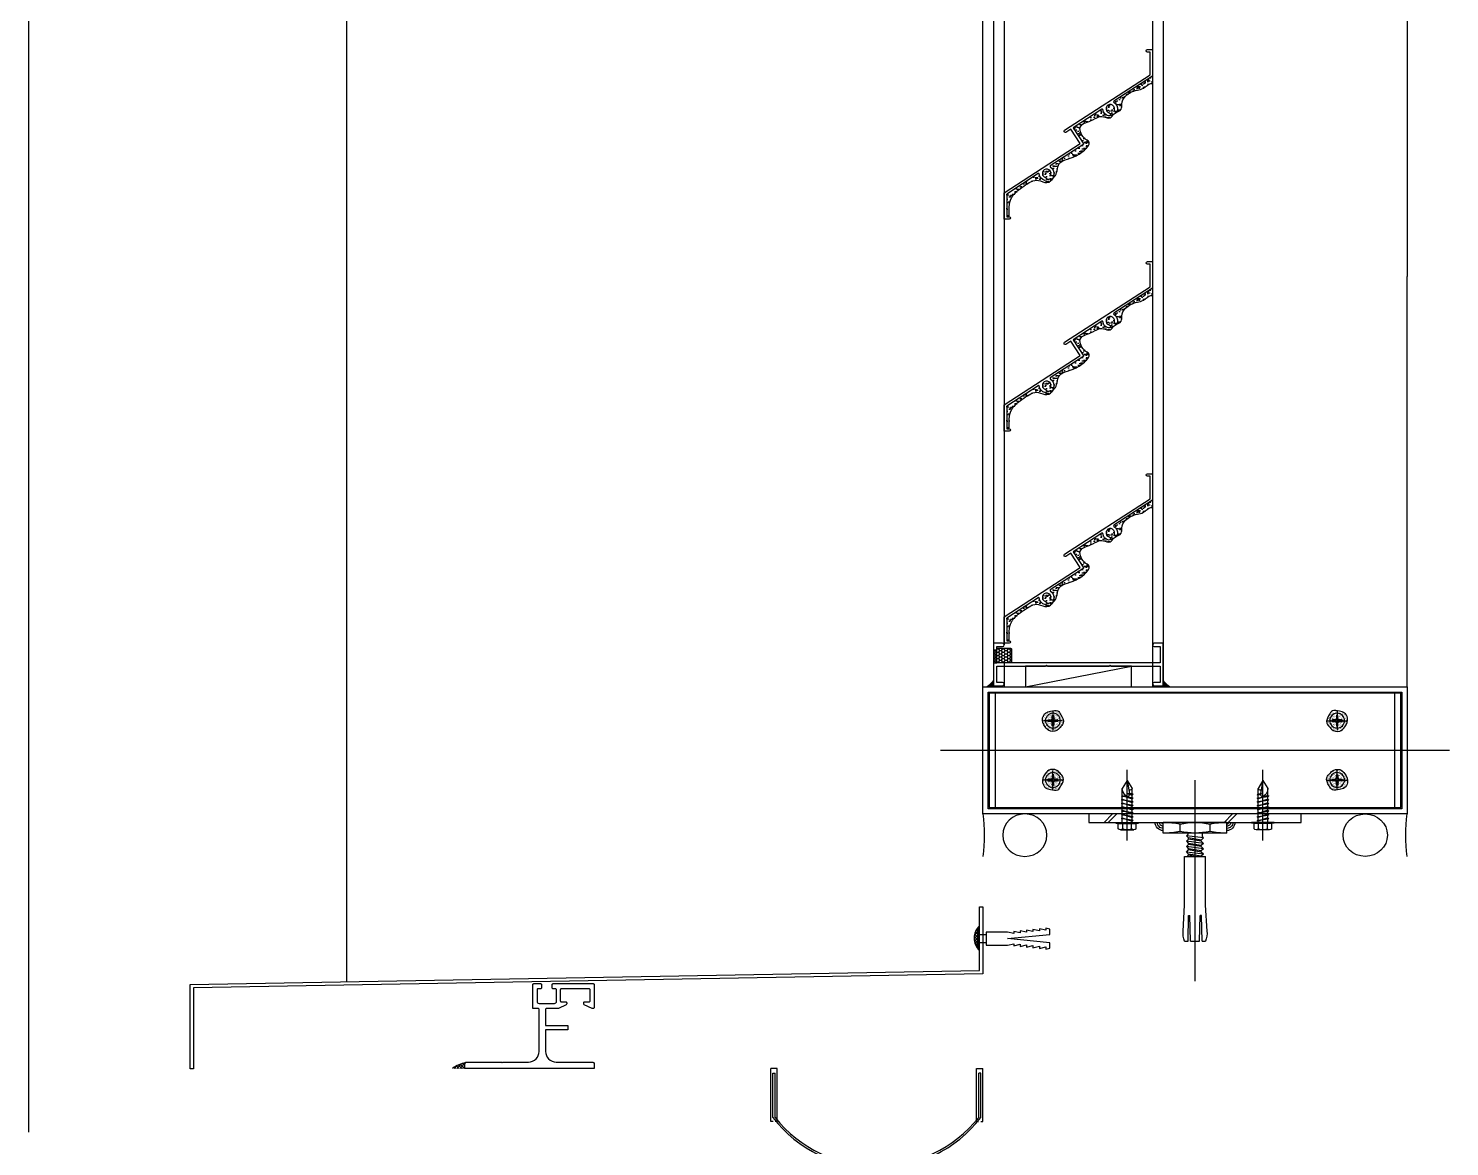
# Model space of a CAD drawing. Header units: millimetres. Extents: x 19868 to 801382, y -4805 to 85279.
# Drawn here: x 327538 to 328208, y 47542 to 48069 of the extents above; entities that cross this region are included whole.
import ezdxf

# ---------------------------------------------------------------- set-up
doc = ezdxf.new("R2010")
doc.units = ezdxf.units.MM
doc.header["$LTSCALE"] = 250
for name, color, linetype in [('0BLT', 6, 'Continuous'), ('A-ELE-8', 8, 'Continuous'), ('A-ETC', 8, 'Continuous'), ('A-ETC-8', 8, 'Continuous'), ('A-HAT-8', 7, 'Continuous'), ('ALUM', 4, 'Continuous'), ('ejc', 4, 'Continuous'), ('INSUL', 8, 'Continuous')]:
    doc.layers.add(name, color=color, linetype=linetype)

# ---------------------------------------------------------------- blocks, each defined once
blk = doc.blocks.new('wer')
at = {"layer": '0BLT'}
for p, q in [((36921.21, 13148.38), (36921.21, 13151.58)), ((36925.21, 13151.58), (36925.21, 13148.38))]:
    blk.add_line(p, q, dxfattribs=at)
for points in [[(36919.21, 13151.58), (36927.21, 13151.58), (36927.21, 13152.31), (36919.21, 13152.31)], [(36920.11, 13138.38), (36920.81, 13135.38), (36919.8, 13135.38), (36920.51, 13132.38), (36919.5, 13132.38), (36920.21, 13129.38), (36919.2, 13129.38), (36919.91, 13126.38), (36918.9, 13126.38), (36919.6, 13123.38), (36918.6, 13123.38), (36919.3, 13120.38), (36918.3, 13120.38), (36918.77, 13118.38), (36921.19, 13118.38), (36923.21, 13138.38), (36925.22, 13118.38), (36927.64, 13118.38), (36928.11, 13120.38), (36927.11, 13120.38), (36927.81, 13123.38), (36926.81, 13123.38), (36927.51, 13126.38), (36926.51, 13126.38), (36927.21, 13129.38), (36926.2, 13129.38), (36926.91, 13132.38), (36925.9, 13132.38), (36926.61, 13135.38), (36925.6, 13135.38), (36926.31, 13138.38), (36926.31, 13148.38), (36920.11, 13148.38)]]:
    blk.add_lwpolyline(points, close=True, dxfattribs=at)
blk = doc.blocks.new('EJ-2')
at = {"layer": 'A-HAT-8'}
h = blk.add_hatch(dxfattribs=at)
h.set_pattern_fill('ANSI37', color=256, scale=0.3)
h.set_pattern_definition([(45, (-28142.0683, -26923.9524), (-0.67351921, 0.67351921), []), (135, (-28142.0683, -26923.9524), (-0.67351921, -0.67351921), [])])
h.paths.add_polyline_path([(97.67, 65.21), (98.4, 65.21), (98.4, 67.17, 0.445717), (98.4, 55.71), (98.4, 57.21), (97.67, 57.21)])
h = blk.add_hatch(dxfattribs=at)
h.set_pattern_fill('ANSI37', color=256, scale=0.3)
h.set_pattern_definition([(45, (-28123.9818, -26923.9524), (-0.67351921, 0.67351921), []), (135, (-28123.9818, -26923.9524), (-0.67351921, -0.67351921), [])])
h.paths.add_polyline_path([(-144.24, 2, -0.198911), (-143.94, 2.71, 0.131587), (-150, 0), (-144.24, 0)])
at = {"layer": 'A-ETC', "color": 4}
for p, q in [((0, -25.1), (0, 0)), ((3, 0), (0, 0)), ((3, -25.1), (3, 0)), ((97, -25.1), (97, 0)), ((97, 0), (100, 0)), ((100, -25.1), (100, 0)), ((1, -2.26), (2, -2.26)), ((1, -23.2), (1, -2.26)), ((2, -23.2), (2, -2.26)), ((98, -23.2), (98, -2.26)), ((99, -2.26), (98, -2.26)), ((99, -23.2), (99, -2.26)), ((1.04, -25.1), (0, -25.1)), ((3, -25.1), (2.04, -25.1)), ((97, -25.1), (97.96, -25.1)), ((98.96, -25.1), (100, -25.1))]:
    blk.add_line(p, q, dxfattribs=at)
for centre, radius, start, end in [((50, 14.82), 62.02, 217.80915, 322.19085), ((50, 15.39), 61.59, 218.79562, 321.20438)]:
    blk.add_arc(centre, radius, start, end, dxfattribs=at)
at = {"layer": 'ALUM'}
blk.add_lwpolyline([(-144.24, 0), (-144.24, 2, -0.414209), (-143.24, 3), (-127.03, 3), (-126.73, 2.7), (-126.43, 3), (-114.23, 3, 0.414214), (-109.23, 8), (-109.23, 27.79, 0.414214), (-109.73, 28.29), (-112.23, 28.29), (-112.23, 39.5, -0.414214), (-111.73, 40), (-108.63, 40, -0.414214), (-108.13, 39.5), (-108.13, 38, -0.414214), (-108.63, 37.5), (-109.73, 37.5, 0.414214), (-110.23, 37), (-110.23, 31.69, 0.414214), (-109.23, 30.69), (-102.03, 30.69, 0.414214), (-101.03, 31.69), (-101.03, 37, 0.414214), (-101.53, 37.5), (-102.63, 37.5, -0.414214), (-103.13, 38), (-103.13, 39.5, -0.414214), (-102.63, 40), (-83.72, 40, -0.414214), (-83.22, 39.5), (-83.22, 28.79, -0.414214), (-83.72, 28.29), (-84.28, 28.29), (-87.94, 30.05, -0.288209), (-88.23, 30.5), (-88.23, 30.9, -0.414214), (-87.73, 31.4), (-85.7, 31.4, 0.414214), (-85.2, 31.9), (-85.2, 37, 0.414214), (-85.7, 37.5), (-98.75, 37.5, 0.414214), (-99.25, 37), (-99.25, 31.9, 0.414214), (-98.75, 31.4), (-96.73, 31.4, -0.414214), (-96.23, 30.9), (-96.23, 30.5, -0.288209), (-96.51, 30.05), (-100.17, 28.29), (-105.71, 28.29, 0.414214), (-106.21, 27.79), (-106.21, 20.24), (-95.72, 20.24), (-95.72, 18.24), (-106.21, 18.24), (-106.21, 8, 0.414214), (-101.21, 3), (-84.24, 3, -0.414214), (-83.24, 2), (-83.24, 0), (-144.24, 0)], format="xyb", close=True, dxfattribs=at)
at = {"layer": 'ejc'}
blk.add_lwpolyline([(100, 76.21), (100, 44.61), (-272.18, 38.04), (-272.18, -0.13), (-273.78, -0.13), (-273.78, 39.62), (98.4, 46.21), (98.4, 76.21)], close=True, dxfattribs=at)
for centre, radius, start, end in [((103.55, 61.44), 7.71, 131.95334, 228.04666), ((-141.92, -9.95), 12.82, 99.08948, 129.07481)]:
    blk.add_arc(centre, radius, start, end, dxfattribs=at)
at = {"rotation": 90}
blk.add_blockref('wer', (13249.98, -36861.99), dxfattribs=at)
blk = doc.blocks.new('그릴_3.8')
at = {"layer": 'A-ETC-8'}
h = blk.add_hatch(dxfattribs=at)
h.set_pattern_fill('JIS_LC_20A', color=256, scale=2, angle=270)
h.set_pattern_definition([(315, (-3243.713, 12976.746), (28.28427, 28.28427), []), (315, (-3243.713, 12974.746), (28.28427, 28.28427), [])])
h.paths.add_polyline_path([(-50, 16), (-150, 16), (-150, 20), (-50, 20)])
at = {"layer": 'INSUL'}
h = blk.add_hatch(dxfattribs=at)
h.set_pattern_fill('AR-SAND', color=256, scale=0.05)
h.set_pattern_definition([(37.5, (-44927.3643, 114234.0197), (-0.080001565, 2.447066187), [0, -1.9304, 0, -2.159, 0, -2.06375]), (7.5, (-44927.3643, 114234.0197), (2.24761642, 3.5841255), [0, -1.0414, 0, -1.7399, 0, -0.66675]), (327.5, (-44928.9264, 114234.0197), (3.95496185, 0.007185923), [0, -0.635, 0, -2.286, 0, -2.9845]), (317.5, (-44928.9264, 114234.0197), (3.81778226, 1.11464662), [0, -0.3175, 0, -1.4986, 0, -1.7145])])
edge = h.paths.add_edge_path()
edge.add_arc((-61.92, 355.9), 0.3, 300.42503, 417, ccw=False)
edge.add_arc((-60, 352.63), 3.5, 480.42503, 551.17338)
edge.add_arc((-62.7, 352.09), 0.75, 191.17338, 371.17338)
edge.add_arc((-60, 352.63), 2, -77.17338, 191.17338, ccw=False)
edge.add_arc((-59.39, 349.95), 0.75, 462.82662, 642.82662)
edge.add_arc((-60, 352.63), 3.5, 282.82662, 353.57497)
edge.add_arc((-56.22, 352.2), 0.3, 417, 533.57497, ccw=False)
edge.add_line((-56.06, 352.45), (-42.49, 343.64))
edge.add_line((-42.49, 343.64), (-47.51, 335.93))
edge.add_line((-47.51, 335.93), (-31.76, 325.7))
edge.add_arc((-31.92, 325.45), 0.3, 300.42503, 417, ccw=False)
edge.add_arc((-30, 322.17), 3.5, 480.42503, 551.17338)
edge.add_arc((-32.7, 321.64), 0.75, 191.17338, 371.17338)
edge.add_arc((-30, 322.17), 2, -77.17338, 191.17338, ccw=False)
edge.add_arc((-29.39, 319.49), 0.75, 462.82662, 642.82662)
edge.add_arc((-30, 322.17), 3.5, 282.82662, 353.57497)
edge.add_arc((-26.22, 321.75), 0.3, 417, 533.57497, ccw=False)
edge.add_line((-26.06, 322), (-11.2, 312.35))
edge.add_line((-11.2, 312.35), (-11.2, 301.7))
edge.add_line((-11.2, 301.7), (-12.4, 301.7))
edge.add_spline(control_points=[(-12.4, 301.7), (-12.28, 304.67), (-12.02, 311.09), (-19.01, 315.83), (-25.03, 320.2), (-30.14, 316.81), (-33.32, 319.7), (-35.07, 322.59), (-35.42, 328.6), (-43.43, 328.5), (-52.13, 336.34), (-46.87, 338.92), (-43.81, 345.38), (-51.52, 346.59), (-55.61, 350.04), (-59.97, 347.2), (-61.86, 351), (-65.72, 351.6), (-65.16, 355.57), (-67.33, 359.47), (-71.68, 361.33), (-76.18, 361.95), (-78.01, 364.66), (-79.73, 364.56), (-80, 364.54)], knot_values=[0, 0, 0, 0, 8.903403, 16.972588, 24.386558, 28.464058, 32.376054, 35.250962, 38.890173, 48.28531, 57.322987, 58.527761, 64.920636, 71.793865, 76.258779, 80.217284, 83.010925, 86.979037, 89.314988, 93.488168, 99.635723, 102.710115, 106.902697, 107.715399, 107.715399, 107.715399, 107.715399], degree=3, periodic=0)
edge.add_line((-80, 364.54), (-80, 368))
edge.add_line((-80, 368), (-61.76, 356.16))
h = blk.add_hatch(dxfattribs=at)
h.set_pattern_fill('AR-SAND', color=256, scale=0.05)
h.set_pattern_definition([(37.5, (-44927.3643, 114134.0197), (-0.080001565, 2.447066187), [0, -1.9304, 0, -2.159, 0, -2.06375]), (7.5, (-44927.3643, 114134.0197), (2.24761642, 3.5841255), [0, -1.0414, 0, -1.7399, 0, -0.66675]), (327.5, (-44928.9264, 114134.0197), (3.95496185, 0.007185923), [0, -0.635, 0, -2.286, 0, -2.9845]), (317.5, (-44928.9264, 114134.0197), (3.81778226, 1.11464662), [0, -0.3175, 0, -1.4986, 0, -1.7145])])
edge = h.paths.add_edge_path()
edge.add_arc((-61.92, 255.9), 0.3, 300.42503, 417, ccw=False)
edge.add_arc((-60, 252.63), 3.5, 480.42503, 551.17338)
edge.add_arc((-62.7, 252.09), 0.75, 191.17338, 371.17338)
edge.add_arc((-60, 252.63), 2, -77.17338, 191.17338, ccw=False)
edge.add_arc((-59.39, 249.95), 0.75, 462.82662, 642.82662)
edge.add_arc((-60, 252.63), 3.5, 282.82662, 353.57497)
edge.add_arc((-56.22, 252.2), 0.3, 417, 533.57497, ccw=False)
edge.add_line((-56.06, 252.45), (-42.49, 243.64))
edge.add_line((-42.49, 243.64), (-47.51, 235.93))
edge.add_line((-47.51, 235.93), (-31.76, 225.7))
edge.add_arc((-31.92, 225.45), 0.3, 300.42503, 417, ccw=False)
edge.add_arc((-30, 222.17), 3.5, 480.42503, 551.17338)
edge.add_arc((-32.7, 221.64), 0.75, 191.17338, 371.17338)
edge.add_arc((-30, 222.17), 2, -77.17338, 191.17338, ccw=False)
edge.add_arc((-29.39, 219.49), 0.75, 462.82662, 642.82662)
edge.add_arc((-30, 222.17), 3.5, 282.82662, 353.57497)
edge.add_arc((-26.22, 221.75), 0.3, 417, 533.57497, ccw=False)
edge.add_line((-26.06, 222), (-11.2, 212.35))
edge.add_line((-11.2, 212.35), (-11.2, 201.7))
edge.add_line((-11.2, 201.7), (-12.4, 201.7))
edge.add_spline(control_points=[(-12.4, 201.7), (-12.28, 204.67), (-12.02, 211.09), (-19.01, 215.83), (-25.03, 220.2), (-30.14, 216.81), (-33.32, 219.7), (-35.07, 222.59), (-35.42, 228.6), (-43.43, 228.5), (-52.13, 236.34), (-46.87, 238.92), (-43.81, 245.38), (-51.52, 246.59), (-55.61, 250.04), (-59.97, 247.2), (-61.86, 251), (-65.72, 251.6), (-65.16, 255.57), (-67.33, 259.47), (-71.68, 261.33), (-76.18, 261.95), (-78.01, 264.66), (-79.73, 264.56), (-80, 264.54)], knot_values=[0, 0, 0, 0, 8.903403, 16.972588, 24.386558, 28.464058, 32.376054, 35.250962, 38.890173, 48.28531, 57.322987, 58.527761, 64.920636, 71.793865, 76.258779, 80.217284, 83.010925, 86.979037, 89.314988, 93.488168, 99.635723, 102.710115, 106.902697, 107.715399, 107.715399, 107.715399, 107.715399], degree=3, periodic=0)
edge.add_line((-80, 264.54), (-80, 268))
edge.add_line((-80, 268), (-61.76, 256.16))
h = blk.add_hatch(dxfattribs=at)
h.set_pattern_fill('AR-SAND', color=256, scale=0.05)
h.set_pattern_definition([(37.5, (-44927.3643, 114034.0197), (-0.080001565, 2.447066187), [0, -1.9304, 0, -2.159, 0, -2.06375]), (7.5, (-44927.3643, 114034.0197), (2.24761642, 3.5841255), [0, -1.0414, 0, -1.7399, 0, -0.66675]), (327.5, (-44928.9264, 114034.0197), (3.95496185, 0.007185923), [0, -0.635, 0, -2.286, 0, -2.9845]), (317.5, (-44928.9264, 114034.0197), (3.81778226, 1.11464662), [0, -0.3175, 0, -1.4986, 0, -1.7145])])
edge = h.paths.add_edge_path()
edge.add_arc((-61.92, 155.9), 0.3, 300.42503, 417, ccw=False)
edge.add_arc((-60, 152.63), 3.5, 480.42503, 551.17338)
edge.add_arc((-62.7, 152.09), 0.75, 191.17338, 371.17338)
edge.add_arc((-60, 152.63), 2, -77.17338, 191.17338, ccw=False)
edge.add_arc((-59.39, 149.95), 0.75, 462.82662, 642.82662)
edge.add_arc((-60, 152.63), 3.5, 282.82662, 353.57497)
edge.add_arc((-56.22, 152.2), 0.3, 417, 533.57497, ccw=False)
edge.add_line((-56.06, 152.45), (-42.49, 143.64))
edge.add_line((-42.49, 143.64), (-47.51, 135.93))
edge.add_line((-47.51, 135.93), (-31.76, 125.7))
edge.add_arc((-31.92, 125.45), 0.3, 300.42503, 417, ccw=False)
edge.add_arc((-30, 122.17), 3.5, 480.42503, 551.17338)
edge.add_arc((-32.7, 121.64), 0.75, 191.17338, 371.17338)
edge.add_arc((-30, 122.17), 2, -77.17338, 191.17338, ccw=False)
edge.add_arc((-29.39, 119.49), 0.75, 462.82662, 642.82662)
edge.add_arc((-30, 122.17), 3.5, 282.82662, 353.57497)
edge.add_arc((-26.22, 121.75), 0.3, 417, 533.57497, ccw=False)
edge.add_line((-26.06, 122), (-11.2, 112.35))
edge.add_line((-11.2, 112.35), (-11.2, 101.7))
edge.add_line((-11.2, 101.7), (-12.4, 101.7))
edge.add_spline(control_points=[(-12.4, 101.7), (-12.28, 104.67), (-12.02, 111.09), (-19.01, 115.83), (-25.03, 120.2), (-30.14, 116.81), (-33.32, 119.7), (-35.07, 122.59), (-35.42, 128.6), (-43.43, 128.5), (-52.13, 136.34), (-46.87, 138.92), (-43.81, 145.38), (-51.52, 146.59), (-55.61, 150.04), (-59.97, 147.2), (-61.86, 151), (-65.72, 151.6), (-65.16, 155.57), (-67.33, 159.47), (-71.68, 161.33), (-76.18, 161.95), (-78.01, 164.66), (-79.73, 164.56), (-80, 164.54)], knot_values=[0, 0, 0, 0, 8.903403, 16.972588, 24.386558, 28.464058, 32.376054, 35.250962, 38.890173, 48.28531, 57.322987, 58.527761, 64.920636, 71.793865, 76.258779, 80.217284, 83.010925, 86.979037, 89.314988, 93.488168, 99.635723, 102.710115, 106.902697, 107.715399, 107.715399, 107.715399, 107.715399], degree=3, periodic=0)
edge.add_line((-80, 164.54), (-80, 168))
edge.add_line((-80, 168), (-61.76, 156.16))
h = blk.add_hatch(dxfattribs=at)
h.set_pattern_fill('AR-SAND', color=256, scale=0.05)
h.set_pattern_definition([(37.5, (-44927.3643, 114034.0197), (-0.080001565, 2.447066187), [0, -1.9304, 0, -2.159, 0, -2.06375]), (7.5, (-44927.3643, 114034.0197), (2.24761642, 3.5841255), [0, -1.0414, 0, -1.7399, 0, -0.66675]), (327.5, (-44928.9264, 114034.0197), (3.95496185, 0.007185923), [0, -0.635, 0, -2.286, 0, -2.9845]), (317.5, (-44928.9264, 114034.0197), (3.81778226, 1.11464662), [0, -0.3175, 0, -1.4986, 0, -1.7145])])
edge = h.paths.add_edge_path()
edge.add_arc((-61.92, 155.9), 0.3, 300.42503, 417, ccw=False)
edge.add_arc((-60, 152.63), 3.5, 480.42503, 551.17338)
edge.add_arc((-62.7, 152.09), 0.75, 191.17338, 371.17338)
edge.add_arc((-60, 152.63), 2, -77.17338, 191.17338, ccw=False)
edge.add_arc((-59.39, 149.95), 0.75, 462.82662, 642.82662)
edge.add_arc((-60, 152.63), 3.5, 282.82662, 353.57497)
edge.add_arc((-56.22, 152.2), 0.3, 417, 533.57497, ccw=False)
edge.add_line((-56.06, 152.45), (-42.49, 143.64))
edge.add_line((-42.49, 143.64), (-47.51, 135.93))
edge.add_line((-47.51, 135.93), (-31.76, 125.7))
edge.add_arc((-31.92, 125.45), 0.3, 300.42503, 417, ccw=False)
edge.add_arc((-30, 122.17), 3.5, 480.42503, 551.17338)
edge.add_arc((-32.7, 121.64), 0.75, 191.17338, 371.17338)
edge.add_arc((-30, 122.17), 2, -77.17338, 191.17338, ccw=False)
edge.add_arc((-29.39, 119.49), 0.75, 462.82662, 642.82662)
edge.add_arc((-30, 122.17), 3.5, 282.82662, 353.57497)
edge.add_arc((-26.22, 121.75), 0.3, 417, 533.57497, ccw=False)
edge.add_line((-26.06, 122), (-11.2, 112.35))
edge.add_line((-11.2, 112.35), (-11.2, 101.7))
edge.add_line((-11.2, 101.7), (-12.4, 101.7))
edge.add_spline(control_points=[(-12.4, 101.7), (-12.28, 104.67), (-12.02, 111.09), (-19.01, 115.83), (-25.03, 120.2), (-30.14, 116.81), (-33.32, 119.7), (-35.07, 122.59), (-35.42, 128.6), (-43.43, 128.5), (-52.13, 136.34), (-46.87, 138.92), (-43.81, 145.38), (-51.52, 146.59), (-55.61, 150.04), (-59.97, 147.2), (-61.86, 151), (-65.72, 151.6), (-65.16, 155.57), (-67.33, 159.47), (-71.68, 161.33), (-76.18, 161.95), (-78.01, 164.66), (-79.73, 164.56), (-80, 164.54)], knot_values=[0, 0, 0, 0, 8.903403, 16.972588, 24.386558, 28.464058, 32.376054, 35.250962, 38.890173, 48.28531, 57.322987, 58.527761, 64.920636, 71.793865, 76.258779, 80.217284, 83.010925, 86.979037, 89.314988, 93.488168, 99.635723, 102.710115, 106.902697, 107.715399, 107.715399, 107.715399, 107.715399], degree=3, periodic=0)
edge.add_line((-80, 164.54), (-80, 168))
edge.add_line((-80, 168), (-61.76, 156.16))
h = blk.add_hatch(dxfattribs=at)
h.set_pattern_fill('HONEY', color=256, scale=7, angle=180)
h.set_pattern_definition([(180, (-53554.8533, 26931.21556), (-1.3125, -0.757772228), [0.875, -1.75]), (300, (-53554.8533, 26931.21556), (1.3125, -0.757772228), [0.875, -1.75]), (240, (-53554.8533, 26931.21556), (-9e-16, -1.515544457), [-1.75, 0.875])])
edge = h.paths.add_edge_path()
edge.add_line((-12.8, 91.25), (-7.2, 91.25))
edge.add_arc((-7.2, 91.95), 0.7, 270, 360)
edge.add_line((-6.5, 91.95), (-6.5, 97.55))
edge.add_arc((-7.2, 97.55), 0.7, 0, 90)
edge.add_line((-7.2, 98.25), (-12.8, 98.25))
edge.add_arc((-12.8, 97.55), 0.7, 90, 180)
edge.add_line((-13.5, 97.55), (-13.5, 91.95))
edge.add_arc((-12.8, 91.95), 0.7, 180, 270)
h = blk.add_hatch(dxfattribs=at)
h.set_pattern_fill('DASH', color=256, scale=3, angle=270)
h.set_pattern_definition([(270, (-44462.57697, -2028.62838), (0.375, -0.375), [0.375, -0.375])])
h.paths.add_polyline_path([(-5, 91.25), (-6.5, 91.25), (-6.5, 97.25), (-5, 97.25)])
h = blk.add_hatch(dxfattribs=at)
h.set_pattern_fill('DOTS', color=256, scale=0.2, angle=90)
h.set_pattern_definition([(270, (-1705.99214, 9488.5924), (0.3175, -0.15875), [0, -0.3175])])
h.paths.add_polyline_path([(-85, 80.8), (-85, 80), (-88, 80, 0.068271), (-85, 83)])
h = blk.add_hatch(dxfattribs=at)
h.set_pattern_fill('DOTS', color=256, scale=0.2, angle=90)
h.set_pattern_definition([(270, (-1685.99214, 9488.5924), (0.3175, -0.15875), [0, -0.3175])])
h.paths.add_polyline_path([(-5, 80.8), (-5, 80), (-2, 80, -0.068271), (-5, 83)])
h = blk.add_hatch(dxfattribs=at)
h.set_pattern_fill('AR-SAND', color=256, scale=0.02)
h.set_pattern_definition([(217.5, (2681.9651, 1044.00854), (0.03200063, -0.97882647), [0, -0.77216, 0, -0.8636, 0, -0.8255]), (187.5, (2681.9651, 1044.0085), (-0.89904657, -1.4336502), [0, -0.41656, 0, -0.69596, 0, -0.2667]), (147.5, (2682.5899, 1044.00854), (-1.58198474, -0.00287437), [0, -0.254, 0, -0.9144, 0, -1.1938]), (137.5, (2682.5899, 1044.0085), (-1.5271129, -0.44585865), [0, -0.127, 0, -0.59944, 0, -0.6858])])
edge = h.paths.add_edge_path()
edge.add_spline(control_points=[(-168.18, 68.43), (-168.98, 68.25), (-170.69, 67.86), (-172.51, 64.78), (-171.12, 61.27), (-168.22, 58.39), (-164.91, 59.22), (-163.37, 61.14), (-161.28, 63.07), (-162.88, 66.24), (-164.75, 69.29), (-166.91, 68.75), (-168.18, 68.43)], knot_values=[0, 0, 0, 0, 2.395518, 5.094248, 9.480582, 12.644651, 16.609604, 17.634177, 20.133363, 24.245726, 26.635337, 30.092794, 30.092794, 30.092794, 30.092794], degree=3, periodic=0)
h = blk.add_hatch(dxfattribs=at)
h.set_pattern_fill('AR-SAND', color=256, scale=0.02, angle=180)
h.set_pattern_definition([(217.5, (2631.9651, 1044.00854), (0.03200063, -0.97882647), [0, -0.77216, 0, -0.8636, 0, -0.8255]), (187.5, (2631.9651, 1044.0085), (-0.89904657, -1.4336502), [0, -0.41656, 0, -0.69596, 0, -0.2667]), (147.5, (2632.5899, 1044.00854), (-1.58198474, -0.00287437), [0, -0.254, 0, -0.9144, 0, -1.1938]), (137.5, (2632.5899, 1044.0085), (-1.5271129, -0.44585865), [0, -0.127, 0, -0.59944, 0, -0.6858])])
edge = h.paths.add_edge_path()
edge.add_spline(control_points=[(-31.82, 68.43), (-31.02, 68.25), (-29.31, 67.86), (-27.49, 64.78), (-28.88, 61.27), (-31.78, 58.39), (-35.09, 59.22), (-36.63, 61.14), (-38.72, 63.07), (-37.12, 66.24), (-35.25, 69.29), (-33.09, 68.75), (-31.82, 68.43)], knot_values=[0, 0, 0, 0, 2.395518, 5.094248, 9.480582, 12.644651, 16.609604, 17.634177, 20.133363, 24.245726, 26.635337, 30.092794, 30.092794, 30.092794, 30.092794], degree=3, periodic=0)
h = blk.add_hatch(dxfattribs=at)
h.set_pattern_fill('AR-SAND', color=256, scale=0.02, angle=360)
h.set_pattern_definition([(217.5, (2681.9651, 1040.00854), (0.03200063, -0.97882647), [0, -0.77216, 0, -0.8636, 0, -0.8255]), (187.5, (2681.9651, 1040.0085), (-0.89904657, -1.4336502), [0, -0.41656, 0, -0.69596, 0, -0.2667]), (147.5, (2682.5899, 1040.00854), (-1.58198474, -0.00287437), [0, -0.254, 0, -0.9144, 0, -1.1938]), (137.5, (2682.5899, 1040.0085), (-1.5271129, -0.44585865), [0, -0.127, 0, -0.59944, 0, -0.6858])])
edge = h.paths.add_edge_path()
edge.add_spline(control_points=[(-168.18, 31.57), (-168.98, 31.75), (-170.69, 32.14), (-172.51, 35.22), (-171.12, 38.73), (-168.22, 41.61), (-164.91, 40.78), (-163.37, 38.86), (-161.28, 36.93), (-162.88, 33.76), (-164.75, 30.71), (-166.91, 31.25), (-168.18, 31.57)], knot_values=[0, 0, 0, 0, 2.395518, 5.094248, 9.480582, 12.644651, 16.609604, 17.634177, 20.133363, 24.245726, 26.635337, 30.092794, 30.092794, 30.092794, 30.092794], degree=3, periodic=0)
h = blk.add_hatch(dxfattribs=at)
h.set_pattern_fill('AR-SAND', color=256, scale=0.02, angle=180)
h.set_pattern_definition([(217.5, (2631.9651, 1040.00854), (0.03200063, -0.97882647), [0, -0.77216, 0, -0.8636, 0, -0.8255]), (187.5, (2631.9651, 1040.0085), (-0.89904657, -1.4336502), [0, -0.41656, 0, -0.69596, 0, -0.2667]), (147.5, (2632.5899, 1040.00854), (-1.58198474, -0.00287437), [0, -0.254, 0, -0.9144, 0, -1.1938]), (137.5, (2632.5899, 1040.0085), (-1.5271129, -0.44585865), [0, -0.127, 0, -0.59944, 0, -0.6858])])
edge = h.paths.add_edge_path()
edge.add_spline(control_points=[(-31.82, 31.57), (-31.02, 31.75), (-29.31, 32.14), (-27.49, 35.22), (-28.88, 38.73), (-31.78, 41.61), (-35.09, 40.78), (-36.63, 38.86), (-38.72, 36.93), (-37.12, 33.76), (-35.25, 30.71), (-33.09, 31.25), (-31.82, 31.57)], knot_values=[0, 0, 0, 0, 2.395518, 5.094248, 9.480582, 12.644651, 16.609604, 17.634177, 20.133363, 24.245726, 26.635337, 30.092794, 30.092794, 30.092794, 30.092794], degree=3, periodic=0)
at = {"layer": 'A-ETC-8'}
for p, q in [((-132, 7.45), (-132, 40.85)), ((-68, 7.45), (-68, 40.85)), ((-132, 35.85), (-134.29, 32.04)), ((-132, 35.85), (-129.71, 32.04)), ((-132, 35.85), (-130.83, 29.66)), ((-100, -58.88), (-100, 35.89)), ((-68, 35.85), (-70.29, 32.04)), ((-68, 35.85), (-69.17, 29.66)), ((-68, 35.85), (-65.71, 32.04)), ((-134.29, 28.76), (-134.75, 28.49)), ((-129.25, 27.45), (-134.75, 28.49)), ((-134.29, 28.27), (-134.75, 28.49)), ((-134.29, 27), (-134.75, 26.73)), ((-134.29, 28.76), (-134.29, 32.04)), ((-134.29, 28.76), (-129.71, 27.18)), ((-129.71, 27.67), (-134.29, 28.27)), ((-134.29, 27), (-134.29, 28.27)), ((-134.29, 27), (-129.71, 25.43)), ((-132, 29.73), (-129.71, 28.94)), ((-129.25, 29.21), (-132, 29.73)), ((-129.71, 29.42), (-132, 29.73)), ((-129.71, 29.42), (-129.71, 32.04)), ((-129.25, 29.21), (-129.71, 29.42)), ((-129.25, 29.21), (-129.71, 28.94)), ((-129.71, 27.54), (-129.71, 28.94)), ((-129.25, 27.45), (-129.71, 27.67)), ((-129.25, 27.45), (-129.71, 27.18)), ((-129.71, 25.91), (-129.71, 27.18)), ((-70.75, 29.21), (-68, 29.73)), ((-70.75, 29.21), (-70.29, 29.42)), ((-70.75, 29.21), (-70.29, 28.94)), ((-70.75, 27.45), (-65.25, 28.49)), ((-70.75, 27.45), (-70.29, 27.67)), ((-70.75, 27.45), (-70.29, 27.18)), ((-70.29, 29.42), (-70.29, 32.04)), ((-68, 29.73), (-70.29, 28.94)), ((-70.29, 29.42), (-68, 29.73)), ((-70.29, 27.54), (-70.29, 28.94)), ((-65.71, 28.76), (-70.29, 27.18)), ((-70.29, 27.67), (-65.71, 28.27)), ((-70.29, 25.91), (-70.29, 27.18)), ((-65.71, 27), (-70.29, 25.43)), ((-65.71, 28.76), (-65.71, 32.04)), ((-65.71, 28.76), (-65.25, 28.49)), ((-65.71, 28.27), (-65.25, 28.49)), ((-65.71, 27), (-65.71, 28.27)), ((-65.71, 27), (-65.25, 26.73)), ((-129.25, 25.69), (-134.75, 26.73)), ((-134.29, 26.52), (-134.75, 26.73)), ((-134.29, 25.24), (-134.75, 24.97)), ((-129.25, 23.94), (-134.75, 24.97)), ((-134.29, 24.76), (-134.75, 24.97)), ((-134.29, 23.48), (-134.75, 23.22)), ((-129.25, 22.18), (-134.75, 23.22)), ((-134.29, 23), (-134.75, 23.22)), ((-134.29, 21.73), (-134.75, 21.46)), ((-129.25, 20.42), (-134.75, 21.46)), ((-134.29, 21.24), (-134.75, 21.46)), ((-129.71, 25.91), (-134.29, 26.52)), ((-134.29, 25.24), (-134.29, 26.52)), ((-134.29, 25.24), (-129.71, 23.67)), ((-129.71, 24.15), (-134.29, 24.76)), ((-134.29, 23.48), (-134.29, 24.76)), ((-134.29, 23.48), (-129.71, 21.91)), ((-129.71, 22.39), (-134.29, 23)), ((-134.29, 21.73), (-134.29, 23)), ((-134.29, 21.73), (-129.71, 20.15)), ((-129.71, 20.63), (-134.29, 21.24)), ((-134.29, 19.97), (-134.29, 21.24)), ((-129.25, 25.69), (-129.71, 25.91)), ((-129.25, 25.69), (-129.71, 25.43)), ((-129.71, 24.15), (-129.71, 25.43)), ((-129.25, 23.94), (-129.71, 24.15)), ((-129.25, 23.94), (-129.71, 23.67)), ((-129.71, 22.39), (-129.71, 23.67)), ((-129.25, 22.18), (-129.71, 22.39)), ((-129.25, 22.18), (-129.71, 21.91)), ((-129.71, 20.63), (-129.71, 21.91)), ((-129.25, 20.42), (-129.71, 20.63)), ((-129.25, 20.42), (-129.71, 20.15)), ((-129.71, 18.88), (-129.71, 20.15)), ((-70.75, 25.69), (-65.25, 26.73)), ((-70.75, 25.69), (-70.29, 25.91)), ((-70.75, 25.69), (-70.29, 25.43)), ((-70.75, 23.94), (-65.25, 24.97)), ((-70.75, 23.94), (-70.29, 24.15)), ((-70.75, 23.94), (-70.29, 23.67)), ((-70.75, 22.18), (-65.25, 23.22)), ((-70.75, 22.18), (-70.29, 22.39)), ((-70.75, 22.18), (-70.29, 21.91)), ((-70.75, 20.42), (-65.25, 21.46)), ((-70.75, 20.42), (-70.29, 20.63)), ((-70.75, 20.42), (-70.29, 20.15)), ((-70.29, 25.91), (-65.71, 26.52)), ((-70.29, 24.15), (-70.29, 25.43)), ((-65.71, 25.24), (-70.29, 23.67)), ((-70.29, 24.15), (-65.71, 24.76)), ((-70.29, 22.39), (-70.29, 23.67)), ((-65.71, 23.48), (-70.29, 21.91)), ((-70.29, 22.39), (-65.71, 23)), ((-70.29, 20.63), (-70.29, 21.91)), ((-65.71, 21.73), (-70.29, 20.15)), ((-70.29, 20.63), (-65.71, 21.24)), ((-70.29, 18.88), (-70.29, 20.15)), ((-65.71, 26.52), (-65.25, 26.73)), ((-65.71, 25.24), (-65.71, 26.52)), ((-65.71, 25.24), (-65.25, 24.97)), ((-65.71, 24.76), (-65.25, 24.97)), ((-65.71, 23.48), (-65.71, 24.76)), ((-65.71, 23.48), (-65.25, 23.22)), ((-65.71, 23), (-65.25, 23.22)), ((-65.71, 21.73), (-65.71, 23)), ((-65.71, 21.73), (-65.25, 21.46)), ((-65.71, 21.24), (-65.25, 21.46)), ((-65.71, 19.97), (-65.71, 21.24)), ((-137.35, 16), (-126.65, 16)), ((-137.35, 15.62), (-137.35, 16)), ((-137.35, 15.62), (-126.65, 15.62)), ((-136.18, 15.5), (-127.82, 15.5)), ((-136.18, 13.02), (-136.18, 15.5)), ((-134.29, 19.97), (-134.75, 19.7)), ((-129.25, 18.66), (-134.75, 19.7)), ((-134.29, 19.49), (-134.75, 19.7)), ((-134.29, 18.21), (-134.75, 17.94)), ((-129.25, 16.9), (-134.75, 17.94)), ((-134.29, 17.73), (-134.75, 17.94)), ((-134.29, 19.97), (-129.71, 18.4)), ((-129.71, 18.88), (-134.29, 19.49)), ((-134.29, 18.21), (-134.29, 19.49)), ((-134.29, 18.21), (-129.71, 16.64)), ((-134.29, 16), (-134.29, 17.73)), ((-129.71, 17.12), (-134.29, 17.73)), ((-134.29, 15.5), (-134.29, 15.62)), ((-134.09, 13.02), (-134.09, 15.5)), ((-129.91, 13.02), (-129.91, 15.5)), ((-129.25, 18.66), (-129.71, 18.88)), ((-129.25, 18.66), (-129.71, 18.4)), ((-129.71, 17.12), (-129.71, 18.4)), ((-129.25, 16.9), (-129.71, 17.12)), ((-129.25, 16.9), (-129.71, 16.64)), ((-129.71, 16), (-129.71, 16.64)), ((-129.71, 15.5), (-129.71, 15.62)), ((-127.82, 13.02), (-127.82, 15.5)), ((-126.65, 15.62), (-126.65, 16)), ((-115, 16), (-85, 16)), ((-115, 11), (-115, 16)), ((-107.08, 11.76), (-107.08, 15.24)), ((-92.92, 11.76), (-92.92, 15.24)), ((-85, 11), (-85, 16)), ((-62.65, 16), (-73.35, 16)), ((-73.35, 15.62), (-73.35, 16)), ((-62.65, 15.62), (-73.35, 15.62)), ((-63.82, 15.5), (-72.18, 15.5)), ((-72.18, 13.02), (-72.18, 15.5)), ((-70.75, 18.66), (-65.25, 19.7)), ((-70.75, 18.66), (-70.29, 18.88)), ((-70.75, 18.66), (-70.29, 18.4)), ((-70.75, 16.9), (-65.25, 17.94)), ((-70.75, 16.9), (-70.29, 17.12)), ((-70.75, 16.9), (-70.29, 16.64)), ((-65.71, 19.97), (-70.29, 18.4)), ((-70.29, 18.88), (-65.71, 19.49)), ((-70.29, 17.12), (-70.29, 18.4)), ((-65.71, 18.21), (-70.29, 16.64)), ((-70.29, 17.12), (-65.71, 17.73)), ((-70.29, 16), (-70.29, 16.64)), ((-70.29, 15.5), (-70.29, 15.62)), ((-70.09, 13.02), (-70.09, 15.5)), ((-65.91, 13.02), (-65.91, 15.5)), ((-65.71, 19.97), (-65.25, 19.7)), ((-65.71, 19.49), (-65.25, 19.7)), ((-65.71, 18.21), (-65.71, 19.49)), ((-65.71, 18.21), (-65.25, 17.94)), ((-65.71, 17.73), (-65.25, 17.94)), ((-65.71, 16), (-65.71, 17.73)), ((-65.71, 15.5), (-65.71, 15.62)), ((-63.82, 13.02), (-63.82, 15.5)), ((-62.65, 15.62), (-62.65, 16)), ((-135.14, 12.45), (-128.86, 12.45)), ((-115, 11), (-85, 11)), ((-103.92, 8.7), (-95.92, 9.7)), ((-103.92, 8.7), (-103.36, 9.26)), ((-103.92, 8.7), (-102.92, 7.7)), ((-103.92, 6.15), (-102.92, 7.15)), ((-103.92, 6.15), (-95.92, 7.15)), ((-103.36, 11), (-103.36, 10)), ((-103.36, 10), (-103.36, 9.26)), ((-102.92, 7.7), (-96.92, 8.7)), ((-102.92, 7.15), (-96.92, 8.15)), ((-102.92, 7.15), (-102.92, 7.7)), ((-95.92, 9.7), (-96.92, 8.7)), ((-96.92, 8.15), (-96.92, 8.7)), ((-95.92, 7.15), (-96.92, 8.15)), ((-95.92, 7.15), (-96.92, 6.15)), ((-96.56, 11), (-96.56, 10.34)), ((-95.92, 9.7), (-96.56, 10.34)), ((-64.86, 12.45), (-71.14, 12.45)), ((-103.92, 6.15), (-102.92, 5.15)), ((-103.92, 3.61), (-102.92, 4.61)), ((-103.92, 3.61), (-95.92, 4.61)), ((-103.92, 3.61), (-102.92, 2.61)), ((-103.92, 1.06), (-102.92, 2.06)), ((-103.92, 1.06), (-95.92, 2.06)), ((-103.92, 1.06), (-102.92, 0.06)), ((-102.92, 5.15), (-96.92, 6.15)), ((-102.92, 4.61), (-96.92, 5.61)), ((-102.92, 4.61), (-102.92, 5.15)), ((-102.92, 2.61), (-96.92, 3.61)), ((-102.92, 2.06), (-96.92, 3.06)), ((-102.92, 2.06), (-102.92, 2.61)), ((-102.92, 0.06), (-96.92, 1.06)), ((-102.92, 0), (-102.92, 0.06)), ((-100.03, 0), (-96.92, 0.52)), ((-96.92, 5.61), (-96.92, 6.15)), ((-95.92, 4.61), (-96.92, 5.61)), ((-95.92, 4.61), (-96.92, 3.61)), ((-96.92, 3.06), (-96.92, 3.61)), ((-95.92, 2.06), (-96.92, 3.06)), ((-95.92, 2.06), (-96.92, 1.06)), ((-96.92, 0.52), (-96.92, 1.06)), ((-96.4, 0), (-96.92, 0.52)), ((-95, 0), (-105, 0)), ((-105, -23.08), (-105, 0)), ((-95, -23.08), (-95, 0)), ((-105.64, -35.2), (-105, -23.08)), ((-94.36, -35.2), (-95, -23.08)), ((-103.3, -40), (-103.03, -27.9)), ((-103.03, -27.9), (-102.45, -27.9)), ((-102.12, -40), (-102.45, -27.9)), ((-97.88, -40), (-97.55, -27.9)), ((-96.97, -27.9), (-97.55, -27.9)), ((-96.7, -40), (-96.97, -27.9)), ((-105, -40), (-105, -39.84)), ((-105, -40), (-105, -39.84)), ((-103.3, -40), (-105, -40)), ((-97.88, -40), (-102.12, -40)), ((-95.05, -40), (-96.7, -40)), ((-95, -40), (-95, -39.84))]:
    blk.add_line(p, q, dxfattribs=at)
blk.add_lwpolyline([(-50, 16), (-150, 16), (-150, 20), (-50, 20)], close=True, dxfattribs=at)
for centre, radius, start, end in [((-129.84, 32.04), 4.45, 180.03421, 242.50771), ((-131.79, 28.29), 0.229, 242.50771, 295.26228), ((-132.35, 29.47), 1.53, 295.26228, 7.13086), ((-130.76, 32.26), 1.08, 250.21959, 348.12714), ((-69.24, 32.26), 1.08, 191.87286, 289.78041), ((-67.65, 29.47), 1.53, 172.86914, 244.73772), ((-68.21, 28.29), 0.229, 244.73772, 297.49229), ((-70.16, 32.04), 4.45, 297.49229, 359.96579), ((-115, 15.99), 3.79, 179.21872, 270), ((-115, 15.99), 2.79, 179.21872, 270), ((-115, 15.99), 1.79, 179.21872, 270), ((-115, 15.99), 0.786, 179.21872, 270), ((-114.16, -17.31), 33.31, 77.7313, 91.45376), ((-100, -17.31), 33.31, 77.7313, 102.2687), ((-85.84, -17.31), 33.31, 88.54624, 102.2687), ((-85, 15.99), 3.79, 270, 0.78128), ((-85, 15.99), 2.79, 270, 0.78128), ((-85, 15.99), 1.79, 270, 0.78128), ((-85, 15.99), 0.786, 270, 0.78128), ((-135.14, 13.69), 1.24, 212.55935, 327.44065), ((-132, 16.55), 4.1, 239.35698, 300.64302), ((-128.86, 13.69), 1.24, 212.55935, 327.44065), ((-114.16, 44.31), 33.31, 268.54624, 282.2687), ((-100, 44.31), 33.31, 257.7313, 282.2687), ((-85.84, 44.31), 33.31, 257.7313, 271.45376), ((-71.14, 13.69), 1.24, 212.55935, 327.44065), ((-68, 16.55), 4.1, 239.35698, 300.64302), ((-64.86, 13.69), 1.24, 212.55935, 327.44065), ((-93.15, -35.86), 12.5, 177.00001, 199.35038), ((-106.85, -35.86), 12.5, 340.64962, 2.99999)]:
    blk.add_arc(centre, radius, start, end, dxfattribs=at)
at = {"layer": 'INSUL'}
for p, q in [((-200, 3720), (-200, 273.55)), ((0, 80), (0, 3720)), ((-85, 3699.8), (-85, 80)), ((-80, 3700.25), (-80, 80)), ((-10, 3699.74), (-10, 99.75)), ((-5, 3699.8), (-5, 80)), ((-200, 80), (-200, 273.55)), ((-20, 80), (-70, 89.75)), ((-10, 91.25), (-10, 80)), ((-167, 68.5), (-167, 59.5)), ((-33, 68.5), (-33, 59.5)), ((-162.5, 64), (-171.5, 64)), ((-37.5, 64), (-28.5, 64)), ((-220, 50), (20, 50)), ((-167, 31.5), (-167, 40.5)), ((-33, 31.5), (-33, 40.5)), ((-162.5, 36), (-171.5, 36)), ((-37.5, 36), (-28.5, 36))]:
    blk.add_line(p, q, dxfattribs=at)
at = {"layer": 'INSUL', "elevation": 0}
for points in [[(-77.6, 379.3, 1), (-77.6, 380.5), (-79.7, 380.5, 0.414214), (-80, 380.2), (-80, 368), (-61.76, 356.16, -0.557593), (-61.77, 355.65, 0.318892), (-63.43, 351.95, 1), (-61.96, 352.24, -2.365798), (-59.56, 350.68, 1), (-59.22, 349.21, 0.318892), (-56.52, 352.24, -0.557593), (-56.06, 352.45), (-42.49, 343.64), (-47.51, 335.93), (-31.76, 325.7, -0.557593), (-31.77, 325.19, 0.318892), (-33.43, 321.49, 1), (-31.96, 321.79, -2.365798), (-29.56, 320.22, 1), (-29.22, 318.76, 0.318892), (-26.52, 321.78, -0.557593), (-26.06, 322), (-11.2, 312.35), (-11.2, 301.7), (-12.4, 301.7, 1), (-12.4, 300.5), (-10.3, 300.5, 0.414214), (-10, 300.8), (-10, 313), (-45.85, 336.28), (-41.49, 342.99), (-39.14, 341.47, 1), (-38.49, 342.47), (-78.8, 368.65), (-78.8, 379.3)], [(-77.6, 279.3, 1), (-77.6, 280.5), (-79.7, 280.5, 0.414214), (-80, 280.2), (-80, 268), (-61.76, 256.16, -0.557593), (-61.77, 255.65, 0.318892), (-63.43, 251.95, 1), (-61.96, 252.24, -2.365798), (-59.56, 250.68, 1), (-59.22, 249.21, 0.318892), (-56.52, 252.24, -0.557593), (-56.06, 252.45), (-42.49, 243.64), (-47.51, 235.93), (-31.76, 225.7, -0.557593), (-31.77, 225.19, 0.318892), (-33.43, 221.49, 1), (-31.96, 221.79, -2.365798), (-29.56, 220.22, 1), (-29.22, 218.76, 0.318892), (-26.52, 221.78, -0.557593), (-26.06, 222), (-11.2, 212.35), (-11.2, 201.7), (-12.4, 201.7, 1), (-12.4, 200.5), (-10.3, 200.5, 0.414214), (-10, 200.8), (-10, 213), (-45.85, 236.28), (-41.49, 242.99), (-39.14, 241.47, 1), (-38.49, 242.47), (-78.8, 268.65), (-78.8, 279.3)], [(-77.6, 179.3, 1), (-77.6, 180.5), (-79.7, 180.5, 0.414214), (-80, 180.2), (-80, 168), (-61.76, 156.16, -0.557593), (-61.77, 155.65, 0.318892), (-63.43, 151.95, 1), (-61.96, 152.24, -2.365798), (-59.56, 150.68, 1), (-59.22, 149.21, 0.318892), (-56.52, 152.24, -0.557593), (-56.06, 152.45), (-42.49, 143.64), (-47.51, 135.93), (-31.76, 125.7, -0.557593), (-31.77, 125.19, 0.318892), (-33.43, 121.49, 1), (-31.96, 121.79, -2.365798), (-29.56, 120.22, 1), (-29.22, 118.76, 0.318892), (-26.52, 121.78, -0.557593), (-26.06, 122), (-11.2, 112.35), (-11.2, 101.7), (-12.4, 101.7, 1), (-12.4, 100.5), (-10.3, 100.5, 0.414214), (-10, 100.8), (-10, 113), (-45.85, 136.28), (-41.49, 142.99), (-39.14, 141.47, 1), (-38.49, 142.47), (-78.8, 168.65), (-78.8, 179.3)]]:
    blk.add_lwpolyline(points, format="xyb", close=True, dxfattribs=at)
at = {"layer": 'INSUL'}
for points in [[(-77.6, 179.3, 1), (-77.6, 180.5), (-79.7, 180.5, 0.414214), (-80, 180.2), (-80, 168), (-61.76, 156.16, -0.557593), (-61.77, 155.65, 0.318892), (-63.43, 151.95, 1), (-61.96, 152.24, -2.365798), (-59.56, 150.68, 1), (-59.22, 149.21, 0.318892), (-56.52, 152.24, -0.557593), (-56.06, 152.45), (-42.49, 143.64), (-47.51, 135.93), (-31.76, 125.7, -0.557593), (-31.77, 125.19, 0.318892), (-33.43, 121.49, 1), (-31.96, 121.79, -2.365798), (-29.56, 120.22, 1), (-29.22, 118.76, 0.318892), (-26.52, 121.78, -0.557593), (-26.06, 122), (-11.2, 112.35), (-11.2, 101.7), (-12.4, 101.7, 1), (-12.4, 100.5), (-10.3, 100.5, 0.414214), (-10, 100.8), (-10, 113), (-45.85, 136.28), (-41.49, 142.99), (-39.14, 141.47, 1), (-38.49, 142.47), (-78.8, 168.65), (-78.8, 179.3)], [(-59.5, 89.75), (-60, 90.25), (-60.5, 89.75), (-83.5, 89.75), (-83.5, 82), (-80.75, 82, -1), (-80.75, 80.5), (-84.7, 80.5, -0.414214), (-85, 80.8), (-85, 100.2, -0.414214), (-84.7, 100.5), (-80.75, 100.5, -1), (-80.75, 99), (-83.5, 99), (-83.5, 91.25), (-6.5, 91.25), (-6.5, 99), (-9.25, 99, -1), (-9.25, 100.5), (-5.3, 100.5, -0.414214), (-5, 100.2), (-5, 80.8, -0.414214), (-5.3, 80.5), (-9.25, 80.5, -1), (-9.25, 82), (-6.5, 82), (-6.5, 89.75), (-29.5, 89.75), (-30, 90.25), (-30.5, 89.75)], [(-12.8, 91.25), (-7.2, 91.25, 0.414214), (-6.5, 91.95), (-6.5, 97.55, 0.414214), (-7.2, 98.25), (-12.8, 98.25, 0.414214), (-13.5, 97.55), (-13.5, 91.95, 0.414214)]]:
    blk.add_lwpolyline(points, format="xyb", close=True, dxfattribs=at)
for points in [[(-5, 91.25), (-6.5, 91.25), (-6.5, 97.25), (-5, 97.25)], [(-20, 80), (-70, 80), (-70, 89.75), (-20, 89.75)], [(0, 20), (0, 80), (-200, 80), (-200, 20)], [(-2.5, 22.5), (-2.5, 77.5), (-197.5, 77.5), (-197.5, 22.5)], [(-3, 23), (-197, 23), (-197, 77), (-3, 77)], [(-194, 23), (-197, 23), (-197, 77), (-194, 77)], [(-3, 23), (-6, 23), (-6, 77), (-3, 77)], [(-167.33, 66.22), (-167.28, 66.36), (-167.2, 66.47), (-167.1, 66.53), (-167, 66.55), (-166.9, 66.53), (-166.8, 66.47), (-166.72, 66.36), (-166.67, 66.22), (-166.64, 66.03), (-166.63, 65.82), (-166.64, 65.58), (-166.64, 65.34), (-166.63, 65.11), (-166.61, 64.89), (-166.55, 64.7), (-166.45, 64.55), (-166.3, 64.45), (-166.11, 64.39), (-165.89, 64.37), (-165.66, 64.36), (-165.42, 64.36), (-165.18, 64.37), (-164.97, 64.36), (-164.78, 64.33), (-164.64, 64.28), (-164.53, 64.2), (-164.47, 64.1), (-164.45, 64), (-164.47, 63.9), (-164.53, 63.8), (-164.64, 63.72), (-164.78, 63.67), (-164.97, 63.64), (-165.18, 63.63), (-165.42, 63.64), (-165.66, 63.64), (-165.89, 63.63), (-166.11, 63.61), (-166.3, 63.55), (-166.45, 63.45), (-166.55, 63.3), (-166.61, 63.11), (-166.63, 62.89), (-166.64, 62.66), (-166.64, 62.42), (-166.63, 62.18), (-166.64, 61.97), (-166.67, 61.78), (-166.72, 61.64), (-166.8, 61.53), (-166.9, 61.47), (-167, 61.45), (-167.1, 61.47), (-167.2, 61.53), (-167.28, 61.64), (-167.33, 61.78), (-167.36, 61.97), (-167.37, 62.18), (-167.36, 62.42), (-167.36, 62.66), (-167.37, 62.89), (-167.39, 63.11), (-167.45, 63.3), (-167.55, 63.45), (-167.7, 63.55), (-167.89, 63.61), (-168.11, 63.63), (-168.34, 63.64), (-168.58, 63.64), (-168.82, 63.63), (-169.03, 63.64), (-169.22, 63.67), (-169.36, 63.72), (-169.47, 63.8), (-169.53, 63.9), (-169.55, 64), (-169.53, 64.1), (-169.47, 64.2), (-169.36, 64.28), (-169.22, 64.33), (-169.03, 64.36), (-168.82, 64.37), (-168.58, 64.36), (-168.34, 64.36), (-168.11, 64.37), (-167.89, 64.39), (-167.7, 64.45), (-167.55, 64.55), (-167.45, 64.7), (-167.39, 64.89), (-167.37, 65.11), (-167.36, 65.34), (-167.36, 65.58), (-167.37, 65.82), (-167.36, 66.03)], [(-32.67, 66.22), (-32.72, 66.36), (-32.8, 66.47), (-32.9, 66.53), (-33, 66.55), (-33.1, 66.53), (-33.2, 66.47), (-33.28, 66.36), (-33.33, 66.22), (-33.36, 66.03), (-33.37, 65.82), (-33.36, 65.58), (-33.36, 65.34), (-33.37, 65.11), (-33.39, 64.89), (-33.45, 64.7), (-33.55, 64.55), (-33.7, 64.45), (-33.89, 64.39), (-34.11, 64.37), (-34.34, 64.36), (-34.58, 64.36), (-34.82, 64.37), (-35.03, 64.36), (-35.22, 64.33), (-35.36, 64.28), (-35.47, 64.2), (-35.53, 64.1), (-35.55, 64), (-35.53, 63.9), (-35.47, 63.8), (-35.36, 63.72), (-35.22, 63.67), (-35.03, 63.64), (-34.82, 63.63), (-34.58, 63.64), (-34.34, 63.64), (-34.11, 63.63), (-33.89, 63.61), (-33.7, 63.55), (-33.55, 63.45), (-33.45, 63.3), (-33.39, 63.11), (-33.37, 62.89), (-33.36, 62.66), (-33.36, 62.42), (-33.37, 62.18), (-33.36, 61.97), (-33.33, 61.78), (-33.28, 61.64), (-33.2, 61.53), (-33.1, 61.47), (-33, 61.45), (-32.9, 61.47), (-32.8, 61.53), (-32.72, 61.64), (-32.67, 61.78), (-32.64, 61.97), (-32.63, 62.18), (-32.64, 62.42), (-32.64, 62.66), (-32.63, 62.89), (-32.61, 63.11), (-32.55, 63.3), (-32.45, 63.45), (-32.3, 63.55), (-32.11, 63.61), (-31.89, 63.63), (-31.66, 63.64), (-31.42, 63.64), (-31.18, 63.63), (-30.97, 63.64), (-30.78, 63.67), (-30.64, 63.72), (-30.53, 63.8), (-30.47, 63.9), (-30.45, 64), (-30.47, 64.1), (-30.53, 64.2), (-30.64, 64.28), (-30.78, 64.33), (-30.97, 64.36), (-31.18, 64.37), (-31.42, 64.36), (-31.66, 64.36), (-31.89, 64.37), (-32.11, 64.39), (-32.3, 64.45), (-32.45, 64.55), (-32.55, 64.7), (-32.61, 64.89), (-32.63, 65.11), (-32.64, 65.34), (-32.64, 65.58), (-32.63, 65.82), (-32.64, 66.03)], [(-167.33, 33.78), (-167.28, 33.64), (-167.2, 33.53), (-167.1, 33.47), (-167, 33.45), (-166.9, 33.47), (-166.8, 33.53), (-166.72, 33.64), (-166.67, 33.78), (-166.64, 33.97), (-166.63, 34.18), (-166.64, 34.42), (-166.64, 34.66), (-166.63, 34.89), (-166.61, 35.11), (-166.55, 35.3), (-166.45, 35.45), (-166.3, 35.55), (-166.11, 35.61), (-165.89, 35.63), (-165.66, 35.64), (-165.42, 35.64), (-165.18, 35.63), (-164.97, 35.64), (-164.78, 35.67), (-164.64, 35.72), (-164.53, 35.8), (-164.47, 35.9), (-164.45, 36), (-164.47, 36.1), (-164.53, 36.2), (-164.64, 36.28), (-164.78, 36.33), (-164.97, 36.36), (-165.18, 36.37), (-165.42, 36.36), (-165.66, 36.36), (-165.89, 36.37), (-166.11, 36.39), (-166.3, 36.45), (-166.45, 36.55), (-166.55, 36.7), (-166.61, 36.89), (-166.63, 37.11), (-166.64, 37.34), (-166.64, 37.58), (-166.63, 37.82), (-166.64, 38.03), (-166.67, 38.22), (-166.72, 38.36), (-166.8, 38.47), (-166.9, 38.53), (-167, 38.55), (-167.1, 38.53), (-167.2, 38.47), (-167.28, 38.36), (-167.33, 38.22), (-167.36, 38.03), (-167.37, 37.82), (-167.36, 37.58), (-167.36, 37.34), (-167.37, 37.11), (-167.39, 36.89), (-167.45, 36.7), (-167.55, 36.55), (-167.7, 36.45), (-167.89, 36.39), (-168.11, 36.37), (-168.34, 36.36), (-168.58, 36.36), (-168.82, 36.37), (-169.03, 36.36), (-169.22, 36.33), (-169.36, 36.28), (-169.47, 36.2), (-169.53, 36.1), (-169.55, 36), (-169.53, 35.9), (-169.47, 35.8), (-169.36, 35.72), (-169.22, 35.67), (-169.03, 35.64), (-168.82, 35.63), (-168.58, 35.64), (-168.34, 35.64), (-168.11, 35.63), (-167.89, 35.61), (-167.7, 35.55), (-167.55, 35.45), (-167.45, 35.3), (-167.39, 35.11), (-167.37, 34.89), (-167.36, 34.66), (-167.36, 34.42), (-167.37, 34.18), (-167.36, 33.97)], [(-32.67, 33.78), (-32.72, 33.64), (-32.8, 33.53), (-32.9, 33.47), (-33, 33.45), (-33.1, 33.47), (-33.2, 33.53), (-33.28, 33.64), (-33.33, 33.78), (-33.36, 33.97), (-33.37, 34.18), (-33.36, 34.42), (-33.36, 34.66), (-33.37, 34.89), (-33.39, 35.11), (-33.45, 35.3), (-33.55, 35.45), (-33.7, 35.55), (-33.89, 35.61), (-34.11, 35.63), (-34.34, 35.64), (-34.58, 35.64), (-34.82, 35.63), (-35.03, 35.64), (-35.22, 35.67), (-35.36, 35.72), (-35.47, 35.8), (-35.53, 35.9), (-35.55, 36), (-35.53, 36.1), (-35.47, 36.2), (-35.36, 36.28), (-35.22, 36.33), (-35.03, 36.36), (-34.82, 36.37), (-34.58, 36.36), (-34.34, 36.36), (-34.11, 36.37), (-33.89, 36.39), (-33.7, 36.45), (-33.55, 36.55), (-33.45, 36.7), (-33.39, 36.89), (-33.37, 37.11), (-33.36, 37.34), (-33.36, 37.58), (-33.37, 37.82), (-33.36, 38.03), (-33.33, 38.22), (-33.28, 38.36), (-33.2, 38.47), (-33.1, 38.53), (-33, 38.55), (-32.9, 38.53), (-32.8, 38.47), (-32.72, 38.36), (-32.67, 38.22), (-32.64, 38.03), (-32.63, 37.82), (-32.64, 37.58), (-32.64, 37.34), (-32.63, 37.11), (-32.61, 36.89), (-32.55, 36.7), (-32.45, 36.55), (-32.3, 36.45), (-32.11, 36.39), (-31.89, 36.37), (-31.66, 36.36), (-31.42, 36.36), (-31.18, 36.37), (-30.97, 36.36), (-30.78, 36.33), (-30.64, 36.28), (-30.53, 36.2), (-30.47, 36.1), (-30.45, 36), (-30.47, 35.9), (-30.53, 35.8), (-30.64, 35.72), (-30.78, 35.67), (-30.97, 35.64), (-31.18, 35.63), (-31.42, 35.64), (-31.66, 35.64), (-31.89, 35.63), (-32.11, 35.61), (-32.3, 35.55), (-32.45, 35.45), (-32.55, 35.3), (-32.61, 35.11), (-32.63, 34.89), (-32.64, 34.66), (-32.64, 34.42), (-32.63, 34.18), (-32.64, 33.97)]]:
    blk.add_lwpolyline(points, close=True, dxfattribs=at)
blk.add_lwpolyline([(-155, 20), (-45, 20)], dxfattribs=at)
for centre in [(-167, 64), (-33, 64), (-167, 36), (-33, 36)]:
    blk.add_circle(centre, 3.5, dxfattribs=at)
for centre, radius, start, end in [((-97.43, 92.43), 15.61, 307.18888, 322.81112), ((7.43, 92.43), 15.61, 217.18888, 232.81112), ((-278.61, 10), 79.25, 352.75077, 7.24923), ((78.61, 10), 79.25, 172.75077, 187.24923)]:
    blk.add_arc(centre, radius, start, end, dxfattribs=at)
at = {"layer": 'INSUL', "extrusion": (0, 0, -1)}
blk.add_ellipse((-180.25, 10), major_axis=(10.44, 0), ratio=0.957796, dxfattribs=at)
at = {"layer": 'INSUL'}
blk.add_ellipse((-19.75, 10), major_axis=(-10.44, 0), ratio=0.957796, dxfattribs=at)
at = {"layer": 'INSUL', "start_tangent": (0.040343, 0.999186), "end_tangent": (-0.998408, -0.056397)}
for points in [[(-12.4, 301.7), (-13.42, 310.54), (-19.29, 316.08), (-26.17, 318.83), (-30.12, 317.79), (-33.34, 320), (-34.76, 322.5), (-35.64, 326.03), (-43.94, 330.43), (-49.55, 337.52), (-48.53, 338.17), (-45.9, 344), (-51.87, 347.41), (-56.03, 349.02), (-59.93, 348.31), (-61.94, 350.25), (-65.22, 352.49), (-65.45, 354.81), (-67.25, 358.58), (-72.72, 361.38), (-75.66, 362.27), (-79.19, 364.54), (-80, 364.54)], [(-12.4, 201.7), (-13.42, 210.54), (-19.29, 216.08), (-26.17, 218.83), (-30.12, 217.79), (-33.34, 220), (-34.76, 222.5), (-35.64, 226.03), (-43.94, 230.43), (-49.55, 237.52), (-48.53, 238.17), (-45.9, 244), (-51.87, 247.41), (-56.03, 249.02), (-59.93, 248.31), (-61.94, 250.25), (-65.22, 252.49), (-65.45, 254.81), (-67.25, 258.58), (-72.72, 261.38), (-75.66, 262.27), (-79.19, 264.54), (-80, 264.54)], [(-12.4, 101.7), (-13.42, 110.54), (-19.29, 116.08), (-26.17, 118.83), (-30.12, 117.79), (-33.34, 120), (-34.76, 122.5), (-35.64, 126.03), (-43.94, 130.43), (-49.55, 137.52), (-48.53, 138.17), (-45.9, 144), (-51.87, 147.41), (-56.03, 149.02), (-59.93, 148.31), (-61.94, 150.25), (-65.22, 152.49), (-65.45, 154.81), (-67.25, 158.58), (-72.72, 161.38), (-75.66, 162.27), (-79.19, 164.54), (-80, 164.54)], [(-12.4, 101.7), (-13.42, 110.54), (-19.29, 116.08), (-26.17, 118.83), (-30.12, 117.79), (-33.34, 120), (-34.76, 122.5), (-35.64, 126.03), (-43.94, 130.43), (-49.55, 137.52), (-48.53, 138.17), (-45.9, 144), (-51.87, 147.41), (-56.03, 149.02), (-59.93, 148.31), (-61.94, 150.25), (-65.22, 152.49), (-65.45, 154.81), (-67.25, 158.58), (-72.72, 161.38), (-75.66, 162.27), (-79.19, 164.54), (-80, 164.54)]]:
    blk.add_spline(points, degree=3, dxfattribs=at)
at = {"layer": 'INSUL'}
for points in [[(-168.18, 68.43), (-170.43, 67.61), (-171.85, 65.31), (-170.65, 61.09), (-168.2, 59.09), (-164.35, 60.01), (-163.65, 60.76), (-162.15, 62.76), (-163.21, 66.73), (-164.73, 68.58), (-168.18, 68.43)], [(-31.82, 68.43), (-29.57, 67.61), (-28.15, 65.31), (-29.35, 61.09), (-31.8, 59.09), (-35.65, 60.01), (-36.35, 60.76), (-37.85, 62.76), (-36.79, 66.73), (-35.27, 68.58), (-31.82, 68.43)], [(-168.18, 31.57), (-170.43, 32.39), (-171.85, 34.69), (-170.65, 38.91), (-168.2, 40.91), (-164.35, 39.99), (-163.65, 39.24), (-162.15, 37.24), (-163.21, 33.27), (-164.73, 31.42), (-168.18, 31.57)], [(-31.82, 31.57), (-29.57, 32.39), (-28.15, 34.69), (-29.35, 38.91), (-31.8, 40.91), (-35.65, 39.99), (-36.35, 39.24), (-37.85, 37.24), (-36.79, 33.27), (-35.27, 31.42), (-31.82, 31.57)]]:
    blk.add_spline(points, degree=3, dxfattribs=at)

msp = doc.modelspace()

# ---------------------------------------------------------------- linework, layer by layer
at = {"layer": 'A-ELE-8'}
for p, q in [((327538.21, 51458.93), (327538.21, 47548.93)), ((327688.21, 51458.93), (327688.21, 47619.85))]:
    msp.add_line(p, q, dxfattribs=at)

# ---------------------------------------------------------------- block references
at = {"layer": 'A-ETC-8', "xscale": -1}
msp.add_blockref('그릴_3.8', (327988.21, 47678.93), dxfattribs=at)
at = {"layer": 'ejc'}
msp.add_blockref('EJ-2', (327888.21, 47578.93), dxfattribs=at)

doc.saveas('drawing.dxf')
